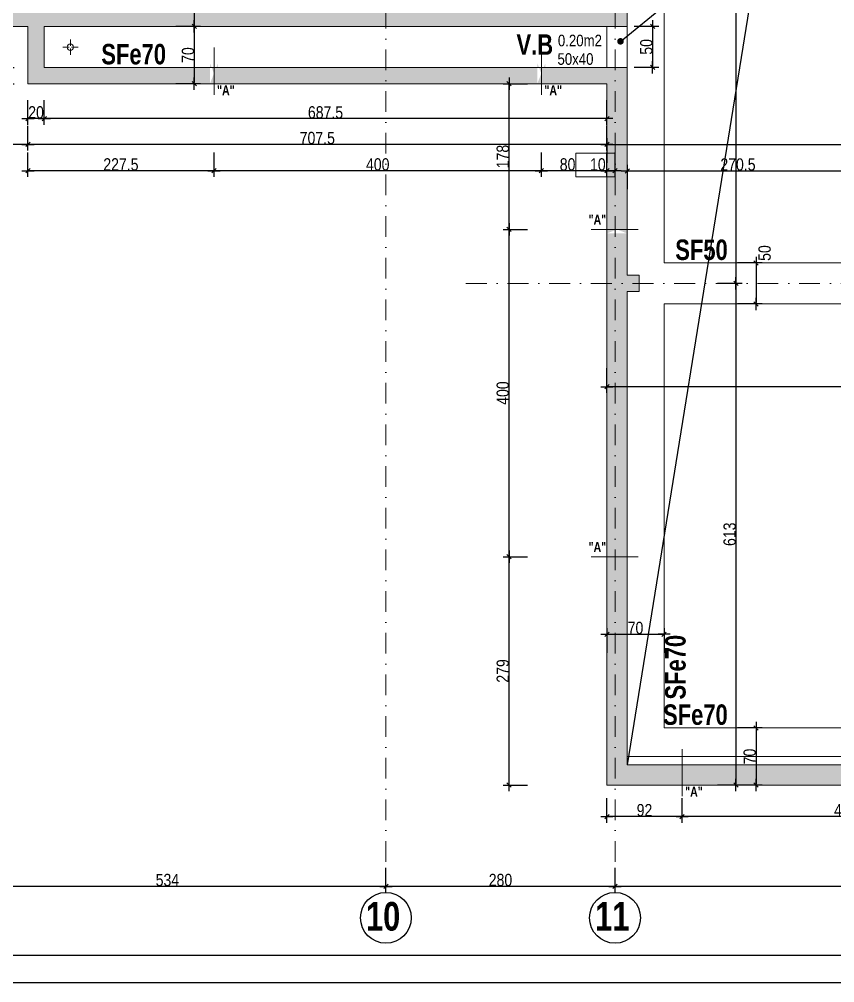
# Model space of a CAD drawing. Header units: centimetres. Extents: x -14085 to 643619, y -47998 to 35592.
# Drawn here: x 53051 to 54047, y 2083 to 3260 of the extents above; entities that cross this region are included whole.
import ezdxf
from ezdxf.enums import TextEntityAlignment as Align

# ---------------------------------------------------------------- set-up
doc = ezdxf.new("R2010")
doc.units = ezdxf.units.CM
doc.header["$PDMODE"] = 1
doc.header["$PDSIZE"] = -2
doc.linetypes.add('TIRETPTX2', pattern=[50.8, 25.4, -12.7, 0, -12.7])
for name, color, linetype in [('01_cote_gen', 4, 'Continuous'), ('01_linteaux', 2, 'Continuous'), ('01_poch_murs', 253, 'Continuous'), ('01_texte', 230, 'Continuous'), ('AA_COTES', 2, 'Continuous')]:
    doc.layers.add(name, color=color, linetype=linetype)
for name, color, linetype, lineweight in [('01_murs_coup', 5, 'Continuous', 60), ('01_sem', 42, 'Continuous', 15), ('01_tram_axes', 2, 'TIRETPTX2', 9)]:
    doc.layers.add(name, color=color, linetype=linetype, lineweight=lineweight)
doc.styles.add('Arial Narrow', font='ARIALN.TTF')
doc.styles.add('impact', font='impact.ttf')
doc.styles.add('STYLE2', font='ARIALN.TTF')
doc.dimstyles.new('JB50', dxfattribs={"dimscale": 0.1, "dimtxt": 150, "dimasz": 15, "dimexe": 0.1, "dimexo": 0.1, "dimgap": 0.09, "dimtad": 1, "dimdec": 1, "dimdsep": 46, "dimtxsty": 'STYLE2', "dimblk1": 'BOND_G', "dimblk2": 'BOND_D', "dimsah": 1, "dimcen": 1.5, "dimdle": 0.01, "dimse1": 1, "dimse2": 1, "dimclrd": 4, "dimclre": 2, "dimclrt": 6, "dimazin": 2, "dimtfac": 2.333333, "dimtdec": 1, "dimtix": 1, "dimtmove": 2, "dimatfit": 3, "dimldrblk": 'BOND_G', "dimfxl": 1, "dimtolj": 1, "dimtzin": 0, "dimarcsym": 0})

# ---------------------------------------------------------------- blocks, each defined once
blk = doc.blocks.new('BOND_G')
at = {"layer": 'AA_COTES', "color": 0}
for p, q in [((0, -5), (0, 15)), ((5, 0), (-5, 0)), ((1.77, 1.77), (-1.77, -1.77))]:
    blk.add_line(p, q, dxfattribs=at)
blk = doc.blocks.new('BOND_D')
at = {"layer": 'AA_COTES', "color": 0}
for p, q in [((5, 0), (-5, 0)), ((-1.77, -1.77), (1.77, 1.77)), ((0, 5), (0, -15))]:
    blk.add_line(p, q, dxfattribs=at)
blk = doc.blocks.new('*D1555')
at = {"layer": '01_cote_gen', "color": 4, "lineweight": -2, "transparency": 16777216}
blk.add_line((53264.7, 3319.9), (53264.7, 3252.9), dxfattribs=at)
at = {"layer": 'Defpoints', "color": 0, "lineweight": 0, "transparency": 16777216}
for p in [(53247.8, 3321.4), (53244.7, 3251.4), (53264.7, 3251.4)]:
    blk.add_point(p, dxfattribs=at)
at = {"layer": '01_cote_gen', "color": 4, "lineweight": -2, "transparency": 16777216, "xscale": 1.5, "yscale": 1.5, "zscale": 1.5}
for name, p, rotation in [('BOND_G', (53264.7, 3321.4), 90), ('BOND_D', (53264.7, 3251.4), 270)]:
    blk.add_blockref(name, p, dxfattribs=dict(at, rotation=rotation))
at = {"layer": '01_cote_gen', "color": 6, "lineweight": 0, "transparency": 16777216, "insert": (53257.1, 3286.4), "char_height": 15, "attachment_point": 5, "rotation": 90, "style": 'STYLE2'}
blk.add_mtext('\\A1;70', dxfattribs=at)
blk = doc.blocks.new('*D1556')
at = {"layer": '01_cote_gen', "color": 4, "lineweight": -2, "transparency": 16777216}
blk.add_line((53770.4, 2508.7), (53837.4, 2508.7), dxfattribs=at)
at = {"layer": 'Defpoints', "color": 0, "lineweight": 0, "transparency": 16777216}
for p in [(53838.9, 2508.7), (53768.9, 2489.4), (53838.9, 2493.5)]:
    blk.add_point(p, dxfattribs=at)
at = {"layer": '01_cote_gen', "color": 4, "lineweight": -2, "transparency": 16777216, "xscale": 1.5, "yscale": 1.5, "zscale": 1.5, "rotation": 180}
blk.add_blockref('BOND_G', (53768.9, 2508.7), dxfattribs=at)
at = {"layer": '01_cote_gen', "color": 4, "lineweight": -2, "transparency": 16777216, "xscale": 1.5, "yscale": 1.5, "zscale": 1.5}
blk.add_blockref('BOND_D', (53838.9, 2508.7), dxfattribs=at)
at = {"layer": '01_cote_gen', "color": 6, "lineweight": 0, "transparency": 16777216, "insert": (53803.9, 2516.4), "char_height": 15, "attachment_point": 5, "style": 'STYLE2'}
blk.add_mtext('\\A1;70', dxfattribs=at)
blk = doc.blocks.new('*D1558')
at = {"layer": '01_cote_gen', "color": 4, "lineweight": -2, "transparency": 16777216}
blk.add_line((53951.2, 2392.9), (53951.2, 2325.9), dxfattribs=at)
at = {"layer": 'Defpoints', "color": 0, "lineweight": 0, "transparency": 16777216}
for p in [(53934.2, 2394.4), (53931.1, 2324.4), (53951.2, 2324.4)]:
    blk.add_point(p, dxfattribs=at)
at = {"layer": '01_cote_gen', "color": 4, "lineweight": -2, "transparency": 16777216, "xscale": 1.5, "yscale": 1.5, "zscale": 1.5}
for name, p, rotation in [('BOND_G', (53951.2, 2394.4), 90), ('BOND_D', (53951.2, 2324.4), 270)]:
    blk.add_blockref(name, p, dxfattribs=dict(at, rotation=rotation))
at = {"layer": '01_cote_gen', "color": 6, "lineweight": 0, "transparency": 16777216, "insert": (53943.5, 2359.4), "char_height": 15, "attachment_point": 5, "rotation": 90, "style": 'STYLE2'}
blk.add_mtext('\\A1;70', dxfattribs=at)
blk = doc.blocks.new('*D1559')
at = {"layer": '01_cote_gen', "color": 4, "lineweight": -2, "transparency": 16777216}
blk.add_line((53951.2, 2960.9), (53951.2, 2913.9), dxfattribs=at)
at = {"layer": 'Defpoints', "color": 0, "lineweight": 0, "transparency": 16777216}
for p in [(53934.2, 2962.4), (53931.1, 2912.4), (53951.2, 2912.4)]:
    blk.add_point(p, dxfattribs=at)
at = {"layer": '01_cote_gen', "color": 4, "lineweight": -2, "transparency": 16777216, "xscale": 1.5, "yscale": 1.5, "zscale": 1.5}
for name, p, rotation in [('BOND_G', (53951.2, 2962.4), 90), ('BOND_D', (53951.2, 2912.4), 270)]:
    blk.add_blockref(name, p, dxfattribs=dict(at, rotation=rotation))
at = {"layer": '01_cote_gen', "color": 6, "lineweight": 0, "transparency": 16777216, "insert": (53961.7, 2974.5), "char_height": 15, "attachment_point": 5, "rotation": 90, "style": 'STYLE2'}
blk.add_mtext('\\A1;50', dxfattribs=at)
blk = doc.blocks.new('*D1571')
at = {"layer": '01_cote_gen', "color": 4, "lineweight": -2, "transparency": 16777216}
blk.add_line((53824.8, 3249.9), (53824.8, 3202.9), dxfattribs=at)
at = {"layer": 'Defpoints', "color": 0, "lineweight": 0, "transparency": 16777216}
for p in [(53793.9, 3251.4), (53793.9, 3201.4), (53824.8, 3201.4)]:
    blk.add_point(p, dxfattribs=at)
at = {"layer": '01_cote_gen', "color": 4, "lineweight": -2, "transparency": 16777216, "xscale": 1.5, "yscale": 1.5, "zscale": 1.5}
for name, p, rotation in [('BOND_G', (53824.8, 3251.4), 90), ('BOND_D', (53824.8, 3201.4), 270)]:
    blk.add_blockref(name, p, dxfattribs=dict(at, rotation=rotation))
at = {"layer": '01_cote_gen', "color": 6, "lineweight": 0, "transparency": 16777216, "insert": (53817.2, 3226.4), "char_height": 15, "attachment_point": 5, "rotation": 90, "style": 'STYLE2'}
blk.add_mtext('\\A1;50', dxfattribs=at)
blk = doc.blocks.new('*D1637')
at = {"layer": '01_cote_gen', "color": 4, "lineweight": -2, "transparency": 16777216}
blk.add_line((53770.4, 3107.3), (54421.9, 3107.3), dxfattribs=at)
at = {"layer": 'Defpoints', "color": 0, "lineweight": 0, "transparency": 16777216}
for p in [(54423.4, 3107.3), (53768.9, 3015.6), (54423.4, 3015.6)]:
    blk.add_point(p, dxfattribs=at)
at = {"layer": '01_cote_gen', "color": 4, "lineweight": -2, "transparency": 16777216, "xscale": 1.5, "yscale": 1.5, "zscale": 1.5, "rotation": 180}
blk.add_blockref('BOND_G', (53768.9, 3107.3), dxfattribs=at)
at = {"layer": '01_cote_gen', "color": 4, "lineweight": -2, "transparency": 16777216, "xscale": 1.5, "yscale": 1.5, "zscale": 1.5}
blk.add_blockref('BOND_D', (54423.4, 3107.3), dxfattribs=at)
at = {"layer": '01_cote_gen', "color": 6, "lineweight": 0, "transparency": 16777216, "insert": (54096.1, 3115), "char_height": 15, "attachment_point": 5, "style": 'STYLE2'}
blk.add_mtext('\\A1;654.5', dxfattribs=at)
blk = doc.blocks.new('*D1641')
at = {"layer": '01_cote_gen', "color": 4, "lineweight": -2, "transparency": 16777216}
blk.add_line((53777.4, 3075), (53770.4, 3075), dxfattribs=at)
at = {"layer": 'Defpoints', "color": 0, "lineweight": 0, "transparency": 16777216}
for p in [(53768.9, 3077.4), (53768.9, 3075), (53778.9, 3077.4)]:
    blk.add_point(p, dxfattribs=at)
at = {"layer": '01_cote_gen', "color": 4, "lineweight": -2, "transparency": 16777216, "xscale": 1.5, "yscale": 1.5, "zscale": 1.5, "rotation": 180}
blk.add_blockref('BOND_D', (53768.9, 3075), dxfattribs=at)
at = {"layer": '01_cote_gen', "color": 4, "lineweight": -2, "transparency": 16777216, "xscale": 1.5, "yscale": 1.5, "zscale": 1.5}
blk.add_blockref('BOND_G', (53778.9, 3075), dxfattribs=at)
at = {"layer": '01_cote_gen', "color": 6, "lineweight": 0, "transparency": 16777216, "insert": (53757.9, 3082.7), "char_height": 15, "attachment_point": 5, "style": 'STYLE2'}
blk.add_mtext('\\A1;10', dxfattribs=at)
blk = doc.blocks.new('*D1649')
at = {"layer": '01_cote_gen', "color": 4, "lineweight": -2, "transparency": 16777216}
blk.add_line((54392.4, 2200.7), (53780.4, 2200.7), dxfattribs=at)
at = {"layer": 'Defpoints', "color": 0, "lineweight": 0, "transparency": 16777216}
for p in [(53778.9, 2211.2), (54393.9, 2203), (53778.9, 2200.7)]:
    blk.add_point(p, dxfattribs=at)
at = {"layer": '01_cote_gen', "color": 4, "lineweight": -2, "transparency": 16777216, "xscale": 1.5, "yscale": 1.5, "zscale": 1.5, "rotation": 180}
blk.add_blockref('BOND_D', (53778.9, 2200.7), dxfattribs=at)
at = {"layer": '01_cote_gen', "color": 4, "lineweight": -2, "transparency": 16777216, "xscale": 1.5, "yscale": 1.5, "zscale": 1.5}
blk.add_blockref('BOND_G', (54393.9, 2200.7), dxfattribs=at)
at = {"layer": '01_cote_gen', "color": 6, "lineweight": 0, "transparency": 16777216, "insert": (54086.4, 2208.4), "char_height": 15, "attachment_point": 5, "style": 'STYLE2'}
blk.add_mtext('\\A1;615', dxfattribs=at)
blk = doc.blocks.new('*D1650')
at = {"layer": '01_cote_gen', "color": 4, "lineweight": -2, "transparency": 16777216}
blk.add_line((53777.4, 2200.7), (53500.4, 2200.7), dxfattribs=at)
at = {"layer": 'Defpoints', "color": 0, "lineweight": 0, "transparency": 16777216}
for p in [(53498.9, 2209.2), (53778.9, 2211.2), (53498.9, 2200.7)]:
    blk.add_point(p, dxfattribs=at)
at = {"layer": '01_cote_gen', "color": 4, "lineweight": -2, "transparency": 16777216, "xscale": 1.5, "yscale": 1.5, "zscale": 1.5, "rotation": 180}
blk.add_blockref('BOND_D', (53498.9, 2200.7), dxfattribs=at)
at = {"layer": '01_cote_gen', "color": 4, "lineweight": -2, "transparency": 16777216, "xscale": 1.5, "yscale": 1.5, "zscale": 1.5}
blk.add_blockref('BOND_G', (53778.9, 2200.7), dxfattribs=at)
at = {"layer": '01_cote_gen', "color": 6, "lineweight": 0, "transparency": 16777216, "insert": (53638.9, 2208.4), "char_height": 15, "attachment_point": 5, "style": 'STYLE2'}
blk.add_mtext('\\A1;280', dxfattribs=at)
blk = doc.blocks.new('*D1651')
at = {"layer": '01_cote_gen', "color": 4, "lineweight": -2, "transparency": 16777216}
blk.add_line((53497.4, 2200.7), (52966.4, 2200.7), dxfattribs=at)
at = {"layer": 'Defpoints', "color": 0, "lineweight": 0, "transparency": 16777216}
for p in [(52964.9, 2374.3), (53498.9, 2209.2), (52964.9, 2200.7)]:
    blk.add_point(p, dxfattribs=at)
at = {"layer": '01_cote_gen', "color": 4, "lineweight": -2, "transparency": 16777216, "xscale": 1.5, "yscale": 1.5, "zscale": 1.5, "rotation": 180}
blk.add_blockref('BOND_D', (52964.9, 2200.7), dxfattribs=at)
at = {"layer": '01_cote_gen', "color": 4, "lineweight": -2, "transparency": 16777216, "xscale": 1.5, "yscale": 1.5, "zscale": 1.5}
blk.add_blockref('BOND_G', (53498.9, 2200.7), dxfattribs=at)
at = {"layer": '01_cote_gen', "color": 6, "lineweight": 0, "transparency": 16777216, "insert": (53231.9, 2208.4), "char_height": 15, "attachment_point": 5, "style": 'STYLE2'}
blk.add_mtext('\\A1;534', dxfattribs=at)
blk = doc.blocks.new('*D1688')
at = {"layer": '01_cote_gen', "color": 4, "lineweight": -2, "transparency": 16777216}
blk.add_line((54421.9, 2811.2), (53770.4, 2811.2), dxfattribs=at)
at = {"layer": 'Defpoints', "color": 0, "lineweight": 0, "transparency": 16777216}
for p in [(53768.9, 2818.7), (54423.4, 2818.7), (53768.9, 2811.2)]:
    blk.add_point(p, dxfattribs=at)
at = {"layer": '01_cote_gen', "color": 4, "lineweight": -2, "transparency": 16777216, "xscale": 1.5, "yscale": 1.5, "zscale": 1.5, "rotation": 180}
blk.add_blockref('BOND_D', (53768.9, 2811.2), dxfattribs=at)
at = {"layer": '01_cote_gen', "color": 4, "lineweight": -2, "transparency": 16777216, "xscale": 1.5, "yscale": 1.5, "zscale": 1.5}
blk.add_blockref('BOND_G', (54423.4, 2811.2), dxfattribs=at)
at = {"layer": '01_cote_gen', "color": 6, "lineweight": 0, "transparency": 16777216, "insert": (54096.1, 2818.9), "char_height": 15, "attachment_point": 5, "style": 'STYLE2'}
blk.add_mtext('\\A1;654.5', dxfattribs=at)
blk = doc.blocks.new('*D1690')
at = {"layer": '01_cote_gen', "color": 4, "lineweight": -2, "transparency": 16777216}
blk.add_line((53022, 3182.9), (53022, 3199.9), dxfattribs=at)
at = {"layer": 'Defpoints', "color": 0, "lineweight": 0, "transparency": 16777216}
for p in [(53022, 3201.4), (53082.7, 3201.4), (53103.4, 3181.4)]:
    blk.add_point(p, dxfattribs=at)
at = {"layer": '01_cote_gen', "color": 4, "lineweight": -2, "transparency": 16777216, "xscale": 1.5, "yscale": 1.5, "zscale": 1.5}
for name, p, rotation in [('BOND_D', (53022, 3201.4), 90), ('BOND_G', (53022, 3181.4), 270)]:
    blk.add_blockref(name, p, dxfattribs=dict(at, rotation=rotation))
at = {"layer": '01_cote_gen', "color": 6, "lineweight": 0, "transparency": 16777216, "insert": (53014.3, 3191.4), "char_height": 15, "attachment_point": 5, "rotation": 90, "style": 'STYLE2'}
blk.add_mtext('\\A1;20', dxfattribs=at)
blk = doc.blocks.new('*D1692')
at = {"layer": '01_cote_gen', "color": 4, "lineweight": -2, "transparency": 16777216}
blk.add_line((53767.4, 3107.3), (53062.9, 3107.3), dxfattribs=at)
at = {"layer": 'Defpoints', "color": 0, "lineweight": 0, "transparency": 16777216}
for p in [(53061.4, 3161.2), (53768.9, 3127.1), (53061.4, 3107.3)]:
    blk.add_point(p, dxfattribs=at)
at = {"layer": '01_cote_gen', "color": 4, "lineweight": -2, "transparency": 16777216, "xscale": 1.5, "yscale": 1.5, "zscale": 1.5, "rotation": 180}
blk.add_blockref('BOND_D', (53061.4, 3107.3), dxfattribs=at)
at = {"layer": '01_cote_gen', "color": 4, "lineweight": -2, "transparency": 16777216, "xscale": 1.5, "yscale": 1.5, "zscale": 1.5}
blk.add_blockref('BOND_G', (53768.9, 3107.3), dxfattribs=at)
at = {"layer": '01_cote_gen', "color": 6, "lineweight": 0, "transparency": 16777216, "insert": (53415.1, 3115), "char_height": 15, "attachment_point": 5, "style": 'STYLE2'}
blk.add_mtext('\\A1;707.5', dxfattribs=at)
blk = doc.blocks.new('*D1693')
at = {"layer": '01_cote_gen', "color": 4, "lineweight": -2, "transparency": 16777216}
blk.add_line((53767.4, 3138.7), (53082.9, 3138.7), dxfattribs=at)
at = {"layer": 'Defpoints', "color": 0, "lineweight": 0, "transparency": 16777216}
for p in [(53081.4, 3182.1), (53081.4, 3138.7), (53768.9, 3141.9)]:
    blk.add_point(p, dxfattribs=at)
at = {"layer": '01_cote_gen', "color": 4, "lineweight": -2, "transparency": 16777216, "xscale": 1.5, "yscale": 1.5, "zscale": 1.5, "rotation": 180}
blk.add_blockref('BOND_D', (53081.4, 3138.7), dxfattribs=at)
at = {"layer": '01_cote_gen', "color": 4, "lineweight": -2, "transparency": 16777216, "xscale": 1.5, "yscale": 1.5, "zscale": 1.5}
blk.add_blockref('BOND_G', (53768.9, 3138.7), dxfattribs=at)
at = {"layer": '01_cote_gen', "color": 6, "lineweight": 0, "transparency": 16777216, "insert": (53425.1, 3146.3), "char_height": 15, "attachment_point": 5, "style": 'STYLE2'}
blk.add_mtext('\\A1;687.5', dxfattribs=at)
blk = doc.blocks.new('*D1694')
at = {"layer": '01_cote_gen', "color": 4, "lineweight": -2, "transparency": 16777216}
blk.add_line((53079.9, 3138.7), (53062.9, 3138.7), dxfattribs=at)
at = {"layer": 'Defpoints', "color": 0, "lineweight": 0, "transparency": 16777216}
for p in [(53061.4, 3216.4), (53081.4, 3201.4), (53061.4, 3138.7)]:
    blk.add_point(p, dxfattribs=at)
at = {"layer": '01_cote_gen', "color": 4, "lineweight": -2, "transparency": 16777216, "xscale": 1.5, "yscale": 1.5, "zscale": 1.5, "rotation": 180}
blk.add_blockref('BOND_D', (53061.4, 3138.7), dxfattribs=at)
at = {"layer": '01_cote_gen', "color": 4, "lineweight": -2, "transparency": 16777216, "xscale": 1.5, "yscale": 1.5, "zscale": 1.5}
blk.add_blockref('BOND_G', (53081.4, 3138.7), dxfattribs=at)
at = {"layer": '01_cote_gen', "color": 6, "lineweight": 0, "transparency": 16777216, "insert": (53071.4, 3146.3), "char_height": 15, "attachment_point": 5, "style": 'STYLE2'}
blk.add_mtext('\\A1;20', dxfattribs=at)
blk = doc.blocks.new('*D1695')
at = {"layer": '01_cote_gen', "color": 4, "lineweight": -2, "transparency": 16777216}
blk.add_line((53264.7, 3249.9), (53264.7, 3182.9), dxfattribs=at)
at = {"layer": 'Defpoints', "color": 0, "lineweight": 0, "transparency": 16777216}
for p in [(53288, 3251.4), (53264.7, 3181.4), (53288, 3181.4)]:
    blk.add_point(p, dxfattribs=at)
at = {"layer": '01_cote_gen', "color": 4, "lineweight": -2, "transparency": 16777216, "xscale": 1.5, "yscale": 1.5, "zscale": 1.5}
for name, p, rotation in [('BOND_G', (53264.7, 3251.4), 90), ('BOND_D', (53264.7, 3181.4), 270)]:
    blk.add_blockref(name, p, dxfattribs=dict(at, rotation=rotation))
at = {"layer": '01_cote_gen', "color": 6, "lineweight": 0, "transparency": 16777216, "insert": (53257.1, 3216.4), "char_height": 15, "attachment_point": 5, "rotation": 90, "style": 'STYLE2'}
blk.add_mtext('\\A1;70', dxfattribs=at)
blk = doc.blocks.new('*D1697')
at = {"layer": '01_cote_gen', "color": 4, "lineweight": -2, "transparency": 16777216}
blk.add_line((53926.6, 3717.9), (53926.6, 2938.9), dxfattribs=at)
at = {"layer": 'Defpoints', "color": 0, "lineweight": 0, "transparency": 16777216}
for p in [(53897.9, 3719.4), (53910.4, 2937.4), (53926.6, 2937.4)]:
    blk.add_point(p, dxfattribs=at)
at = {"layer": '01_cote_gen', "color": 4, "lineweight": -2, "transparency": 16777216, "xscale": 1.5, "yscale": 1.5, "zscale": 1.5}
for name, p, rotation in [('BOND_G', (53926.6, 3719.4), 90), ('BOND_D', (53926.6, 2937.4), 270)]:
    blk.add_blockref(name, p, dxfattribs=dict(at, rotation=rotation))
at = {"layer": '01_cote_gen', "color": 6, "lineweight": 0, "transparency": 16777216, "insert": (53919, 3328.4), "char_height": 15, "attachment_point": 5, "rotation": 90, "style": 'STYLE2'}
blk.add_mtext('\\A1;782', dxfattribs=at)
blk = doc.blocks.new('*D1698')
at = {"layer": '01_cote_gen', "color": 4, "lineweight": -2, "transparency": 16777216}
blk.add_line((53926.6, 2935.9), (53926.6, 2325.9), dxfattribs=at)
at = {"layer": 'Defpoints', "color": 0, "lineweight": 0, "transparency": 16777216}
for p in [(53987.6, 2937.4), (53913.3, 2324.4), (53926.6, 2324.4)]:
    blk.add_point(p, dxfattribs=at)
at = {"layer": '01_cote_gen', "color": 4, "lineweight": -2, "transparency": 16777216, "xscale": 1.5, "yscale": 1.5, "zscale": 1.5}
for name, p, rotation in [('BOND_G', (53926.6, 2937.4), 90), ('BOND_D', (53926.6, 2324.4), 270)]:
    blk.add_blockref(name, p, dxfattribs=dict(at, rotation=rotation))
at = {"layer": '01_cote_gen', "color": 6, "lineweight": 0, "transparency": 16777216, "insert": (53919, 2630.9), "char_height": 15, "attachment_point": 5, "rotation": 90, "style": 'STYLE2'}
blk.add_mtext('\\A1;613', dxfattribs=at)
blk = doc.blocks.new('*D1770')
at = {"layer": '01_cote_gen', "color": 4, "lineweight": -2, "transparency": 16777216}
blk.add_line((53795.4, 3074.9), (54062.9, 3074.9), dxfattribs=at)
at = {"layer": 'Defpoints', "color": 0, "lineweight": 0, "transparency": 16777216}
for p in [(54064.4, 3074.9), (53793.9, 3048.3), (54064.4, 3006.5)]:
    blk.add_point(p, dxfattribs=at)
at = {"layer": '01_cote_gen', "color": 4, "lineweight": -2, "transparency": 16777216, "xscale": 1.5, "yscale": 1.5, "zscale": 1.5, "rotation": 180}
blk.add_blockref('BOND_G', (53793.9, 3074.9), dxfattribs=at)
at = {"layer": '01_cote_gen', "color": 4, "lineweight": -2, "transparency": 16777216, "xscale": 1.5, "yscale": 1.5, "zscale": 1.5}
blk.add_blockref('BOND_D', (54064.4, 3074.9), dxfattribs=at)
at = {"layer": '01_cote_gen', "color": 6, "lineweight": 0, "transparency": 16777216, "insert": (53929.1, 3082.6), "char_height": 15, "attachment_point": 5, "style": 'STYLE2'}
blk.add_mtext('\\A1;270.5', dxfattribs=at)
blk = doc.blocks.new('*D2071')
at = {"layer": '01_cote_gen', "color": 4, "lineweight": -2, "ltscale": 0.2, "transparency": 16777216}
blk.add_line((54259.4, 2286), (53862.4, 2286), dxfattribs=at)
at = {"layer": 'Defpoints', "color": 0, "lineweight": 0, "ltscale": 0.2, "transparency": 16777216}
for p in [(53860.9, 2311), (54260.9, 2311), (53860.9, 2286)]:
    blk.add_point(p, dxfattribs=at)
at = {"layer": '01_cote_gen', "color": 4, "lineweight": -2, "ltscale": 0.2, "transparency": 16777216, "xscale": 1.5, "yscale": 1.5, "zscale": 1.5, "rotation": 180}
blk.add_blockref('BOND_D', (53860.9, 2286), dxfattribs=at)
at = {"layer": '01_cote_gen', "color": 4, "lineweight": -2, "ltscale": 0.2, "transparency": 16777216, "xscale": 1.5, "yscale": 1.5, "zscale": 1.5}
blk.add_blockref('BOND_G', (54260.9, 2286), dxfattribs=at)
at = {"layer": '01_cote_gen', "color": 6, "lineweight": 0, "ltscale": 0.2, "transparency": 16777216, "insert": (54060.9, 2293.7), "char_height": 15, "attachment_point": 5, "style": 'STYLE2'}
blk.add_mtext('\\A1;400', dxfattribs=at)
blk = doc.blocks.new('*D2072')
at = {"layer": '01_cote_gen', "color": 4, "lineweight": -2, "ltscale": 0.2, "transparency": 16777216}
blk.add_line((53859.4, 2286), (53770.4, 2286), dxfattribs=at)
at = {"layer": 'Defpoints', "color": 0, "lineweight": 0, "ltscale": 0.2, "transparency": 16777216}
for p in [(53768.9, 2324.4), (53860.9, 2311), (53768.9, 2286)]:
    blk.add_point(p, dxfattribs=at)
at = {"layer": '01_cote_gen', "color": 4, "lineweight": -2, "ltscale": 0.2, "transparency": 16777216, "xscale": 1.5, "yscale": 1.5, "zscale": 1.5, "rotation": 180}
blk.add_blockref('BOND_D', (53768.9, 2286), dxfattribs=at)
at = {"layer": '01_cote_gen', "color": 4, "lineweight": -2, "ltscale": 0.2, "transparency": 16777216, "xscale": 1.5, "yscale": 1.5, "zscale": 1.5}
blk.add_blockref('BOND_G', (53860.9, 2286), dxfattribs=at)
at = {"layer": '01_cote_gen', "color": 6, "lineweight": 0, "ltscale": 0.2, "transparency": 16777216, "insert": (53814.9, 2293.7), "char_height": 15, "attachment_point": 5, "style": 'STYLE2'}
blk.add_mtext('\\A1;92', dxfattribs=at)
blk = doc.blocks.new('*D2083')
at = {"layer": '01_cote_gen', "color": 4, "lineweight": -2, "ltscale": 0.2, "transparency": 16777216}
blk.add_line((53767.4, 3075), (53690.4, 3075), dxfattribs=at)
at = {"layer": 'Defpoints', "color": 0, "lineweight": 0, "ltscale": 0.2, "transparency": 16777216}
for p in [(53768.9, 3181.4), (53688.9, 3168), (53688.9, 3075)]:
    blk.add_point(p, dxfattribs=at)
at = {"layer": '01_cote_gen', "color": 4, "lineweight": -2, "ltscale": 0.2, "transparency": 16777216, "xscale": 1.5, "yscale": 1.5, "zscale": 1.5, "rotation": 180}
blk.add_blockref('BOND_D', (53688.9, 3075), dxfattribs=at)
at = {"layer": '01_cote_gen', "color": 4, "lineweight": -2, "ltscale": 0.2, "transparency": 16777216, "xscale": 1.5, "yscale": 1.5, "zscale": 1.5}
blk.add_blockref('BOND_G', (53768.9, 3075), dxfattribs=at)
at = {"layer": '01_cote_gen', "color": 6, "lineweight": 0, "ltscale": 0.2, "transparency": 16777216, "insert": (53720.9, 3082.7), "char_height": 15, "attachment_point": 5, "style": 'STYLE2'}
blk.add_mtext('\\A1;80', dxfattribs=at)
blk = doc.blocks.new('*D2084')
at = {"layer": '01_cote_gen', "color": 4, "lineweight": -2, "ltscale": 0.2, "transparency": 16777216}
blk.add_line((53687.4, 3075), (53290.4, 3075), dxfattribs=at)
at = {"layer": 'Defpoints', "color": 0, "lineweight": 0, "ltscale": 0.2, "transparency": 16777216}
for p in [(53288.9, 3168), (53688.9, 3168), (53288.9, 3075)]:
    blk.add_point(p, dxfattribs=at)
at = {"layer": '01_cote_gen', "color": 4, "lineweight": -2, "ltscale": 0.2, "transparency": 16777216, "xscale": 1.5, "yscale": 1.5, "zscale": 1.5, "rotation": 180}
blk.add_blockref('BOND_D', (53288.9, 3075), dxfattribs=at)
at = {"layer": '01_cote_gen', "color": 4, "lineweight": -2, "ltscale": 0.2, "transparency": 16777216, "xscale": 1.5, "yscale": 1.5, "zscale": 1.5}
blk.add_blockref('BOND_G', (53688.9, 3075), dxfattribs=at)
at = {"layer": '01_cote_gen', "color": 6, "lineweight": 0, "ltscale": 0.2, "transparency": 16777216, "insert": (53488.9, 3082.7), "char_height": 15, "attachment_point": 5, "style": 'STYLE2'}
blk.add_mtext('\\A1;400', dxfattribs=at)
blk = doc.blocks.new('*D2085')
at = {"layer": '01_cote_gen', "color": 4, "lineweight": -2, "ltscale": 0.2, "transparency": 16777216}
blk.add_line((53287.4, 3075), (53062.9, 3075), dxfattribs=at)
at = {"layer": 'Defpoints', "color": 0, "lineweight": 0, "ltscale": 0.2, "transparency": 16777216}
for p in [(53061.4, 3181.4), (53288.9, 3168), (53061.4, 3075)]:
    blk.add_point(p, dxfattribs=at)
at = {"layer": '01_cote_gen', "color": 4, "lineweight": -2, "ltscale": 0.2, "transparency": 16777216, "xscale": 1.5, "yscale": 1.5, "zscale": 1.5, "rotation": 180}
blk.add_blockref('BOND_D', (53061.4, 3075), dxfattribs=at)
at = {"layer": '01_cote_gen', "color": 4, "lineweight": -2, "ltscale": 0.2, "transparency": 16777216, "xscale": 1.5, "yscale": 1.5, "zscale": 1.5}
blk.add_blockref('BOND_G', (53288.9, 3075), dxfattribs=at)
at = {"layer": '01_cote_gen', "color": 6, "lineweight": 0, "ltscale": 0.2, "transparency": 16777216, "insert": (53175.1, 3082.7), "char_height": 15, "attachment_point": 5, "style": 'STYLE2'}
blk.add_mtext('\\A1;227.5', dxfattribs=at)
blk = doc.blocks.new('*D2086')
at = {"layer": '01_cote_gen', "color": 4, "lineweight": -2, "ltscale": 0.2, "transparency": 16777216}
blk.add_line((53059.9, 3107.3), (52890.4, 3107.3), dxfattribs=at)
at = {"layer": 'Defpoints', "color": 0, "lineweight": 0, "ltscale": 0.2, "transparency": 16777216}
for p in [(52888.9, 3238), (53061.4, 3181.4), (52888.9, 3107.3)]:
    blk.add_point(p, dxfattribs=at)
at = {"layer": '01_cote_gen', "color": 4, "lineweight": -2, "ltscale": 0.2, "transparency": 16777216, "xscale": 1.5, "yscale": 1.5, "zscale": 1.5, "rotation": 180}
blk.add_blockref('BOND_D', (52888.9, 3107.3), dxfattribs=at)
at = {"layer": '01_cote_gen', "color": 4, "lineweight": -2, "ltscale": 0.2, "transparency": 16777216, "xscale": 1.5, "yscale": 1.5, "zscale": 1.5}
blk.add_blockref('BOND_G', (53061.4, 3107.3), dxfattribs=at)
at = {"layer": '01_cote_gen', "color": 6, "lineweight": 0, "ltscale": 0.2, "transparency": 16777216, "insert": (52975.1, 3115), "char_height": 15, "attachment_point": 5, "style": 'STYLE2'}
blk.add_mtext('\\A1;172.5', dxfattribs=at)
blk = doc.blocks.new('*D2089')
at = {"layer": '01_cote_gen', "color": 4, "lineweight": -2, "ltscale": 0.2, "transparency": 16777216}
blk.add_line((53649.5, 2325.9), (53649.5, 2601.9), dxfattribs=at)
at = {"layer": 'Defpoints', "color": 0, "lineweight": 0, "ltscale": 0.2, "transparency": 16777216}
for p in [(53649.5, 2603.4), (53729.8, 2603.4), (53748.9, 2324.4)]:
    blk.add_point(p, dxfattribs=at)
at = {"layer": '01_cote_gen', "color": 4, "lineweight": -2, "ltscale": 0.2, "transparency": 16777216, "xscale": 1.5, "yscale": 1.5, "zscale": 1.5}
for name, p, rotation in [('BOND_D', (53649.5, 2603.4), 90), ('BOND_G', (53649.5, 2324.4), 270)]:
    blk.add_blockref(name, p, dxfattribs=dict(at, rotation=rotation))
at = {"layer": '01_cote_gen', "color": 6, "lineweight": 0, "ltscale": 0.2, "transparency": 16777216, "insert": (53641.8, 2463.9), "char_height": 15, "attachment_point": 5, "rotation": 90, "style": 'STYLE2'}
blk.add_mtext('\\A1;279', dxfattribs=at)
blk = doc.blocks.new('*D2090')
at = {"layer": '01_cote_gen', "color": 4, "lineweight": -2, "ltscale": 0.2, "transparency": 16777216}
blk.add_line((53649.5, 2604.9), (53649.5, 3001.9), dxfattribs=at)
at = {"layer": 'Defpoints', "color": 0, "lineweight": 0, "ltscale": 0.2, "transparency": 16777216}
for p in [(53649.5, 3003.4), (53729.8, 3003.4), (53729.8, 2603.4)]:
    blk.add_point(p, dxfattribs=at)
at = {"layer": '01_cote_gen', "color": 4, "lineweight": -2, "ltscale": 0.2, "transparency": 16777216, "xscale": 1.5, "yscale": 1.5, "zscale": 1.5}
for name, p, rotation in [('BOND_D', (53649.5, 3003.4), 90), ('BOND_G', (53649.5, 2603.4), 270)]:
    blk.add_blockref(name, p, dxfattribs=dict(at, rotation=rotation))
at = {"layer": '01_cote_gen', "color": 6, "lineweight": 0, "ltscale": 0.2, "transparency": 16777216, "insert": (53641.8, 2803.4), "char_height": 15, "attachment_point": 5, "rotation": 90, "style": 'STYLE2'}
blk.add_mtext('\\A1;400', dxfattribs=at)
blk = doc.blocks.new('*D2091')
at = {"layer": '01_cote_gen', "color": 4, "lineweight": -2, "ltscale": 0.2, "transparency": 16777216}
blk.add_line((53649.5, 3004.9), (53649.5, 3179.9), dxfattribs=at)
at = {"layer": 'Defpoints', "color": 0, "lineweight": 0, "ltscale": 0.2, "transparency": 16777216}
for p in [(53649.5, 3181.4), (53718, 3181.4), (53672, 3003.4)]:
    blk.add_point(p, dxfattribs=at)
at = {"layer": '01_cote_gen', "color": 4, "lineweight": -2, "ltscale": 0.2, "transparency": 16777216, "xscale": 1.5, "yscale": 1.5, "zscale": 1.5}
for name, p, rotation in [('BOND_D', (53649.5, 3181.4), 90), ('BOND_G', (53649.5, 3003.4), 270)]:
    blk.add_blockref(name, p, dxfattribs=dict(at, rotation=rotation))
at = {"layer": '01_cote_gen', "color": 6, "lineweight": 0, "ltscale": 0.2, "transparency": 16777216, "insert": (53641.8, 3092.4), "char_height": 15, "attachment_point": 5, "rotation": 90, "style": 'STYLE2'}
blk.add_mtext('\\A1;178', dxfattribs=at)

msp = doc.modelspace()

# ---------------------------------------------------------------- hatches: boundary and pattern name
at = {"layer": '01_poch_murs', "lineweight": 0}
h = msp.add_hatch(color=256, dxfattribs=at)
h.dxf.hatch_style = 1
h.paths.add_polyline_path([(53793.87, 3699.33), (53768.87, 3699.33), (53768.87, 3276.39), (53508.87, 3276.39), (53508.87, 3699.33), (53488.87, 3699.33), (53488.87, 3276.39), (52974.87, 3276.39), (52974.87, 3699.36), (52954.87, 3699.36), (52954.87, 3276.39), (52694.87, 3276.39), (52694.87, 3829.39), (52662.87, 3829.39), (52662.87, 3809.39), (52674.87, 3809.39), (52674.87, 3276.39), (52416.87, 3276.39), (52416.87, 3809.39), (52560.87, 3809.39), (52560.87, 3829.39), (52396.87, 3829.39), (52396.87, 3137.35), (52331.87, 3137.35), (52331.87, 3939.39), (52428.87, 3939.39), (52428.87, 4043.25), (52408.87, 4043.25), (52408.87, 3959.39), (52311.87, 3959.39), (52311.87, 3117.35), (52416.87, 3117.35), (52416.87, 3251.39), (53061.38, 3251.39), (53061.38, 3181.39), (53768.87, 3181.39), (53768.87, 2800.26), (53793.87, 2800.26), (53793.87, 2927.39), (53808.42, 2927.39), (53808.42, 2947.39), (53793.87, 2947.39), (53793.87, 3201.39), (53081.38, 3201.39), (53081.38, 3251.39), (53793.87, 3251.39)])
h = msp.add_hatch(color=256, dxfattribs=at)
h.dxf.hatch_style = 1
h.paths.add_polyline_path([(55102.87, 2349.39), (54404.88, 2349.39), (54404.88, 2927.39), (54384.88, 2927.39), (54384.88, 2349.39), (53793.87, 2349.39), (53793.87, 2800.26), (53768.87, 2800.26), (53768.87, 2324.39), (55102.87, 2324.39)])
h.paths.add_polyline_path([(55152.87, 2927.39), (55127.87, 2927.39), (55127.87, 2349.39), (55152.87, 2349.39)])
h.paths.add_polyline_path([(55102.87, 2947.39), (54443.38, 2947.39), (54443.38, 2927.39), (55102.87, 2927.39)])

# ---------------------------------------------------------------- linework, layer by layer
at = {"layer": '01_cote_gen'}
msp.add_line((57985.44, 2082.97), (51358.18, 2082.97), dxfattribs=at)
at = {"layer": '01_cote_gen', "lineweight": 0, "ltscale": 0.2}
msp.add_lwpolyline([(53731.08, 3096.55), (53778.87, 3096.55), (53778.87, 3067.52), (53731.08, 3067.52)], close=True, dxfattribs=at)
at = {"layer": '01_linteaux', "lineweight": 0}
for p, q in [((53768.87, 3251.39), (53768.87, 3201.39)), ((53793.87, 3251.39), (53793.87, 3201.39))]:
    msp.add_line(p, q, dxfattribs=at)
at = {"layer": '01_murs_coup', "lineweight": 18}
for p, q in [((53793.87, 3251.39), (53793.87, 3779.33)), ((52416.87, 3251.39), (53061.38, 3251.39)), ((53061.38, 3181.39), (53061.38, 3251.39)), ((53081.38, 3251.39), (53768.87, 3251.39)), ((53081.38, 3201.39), (53081.38, 3251.39)), ((53111.73, 3226), (53103.92, 3226)), ((53113.29, 3227.56), (53113.29, 3235.38)), ((53114.85, 3226), (53122.67, 3226)), ((53113.29, 3224.44), (53113.29, 3216.62)), ((53768.87, 3201.39), (53081.38, 3201.39)), ((53793.87, 2947.39), (53793.87, 3201.39)), ((53768.87, 3181.39), (53061.38, 3181.39)), ((53793.86, 2947.39), (53808.42, 2947.39)), ((53793.86, 2927.39), (53808.42, 2927.39)), ((53793.87, 2349.39), (53793.87, 2927.39)), ((53793.87, 2349.39), (54384.88, 2349.39)), ((53768.87, 2324.39), (55152.87, 2324.39))]:
    msp.add_line(p, q, dxfattribs=at)
at = {"layer": '01_murs_coup', "lineweight": 5}
for p, q in [((53061.38, 3181.39), (53061.38, 3251.39)), ((53081.38, 3251.39), (53793.87, 3251.39)), ((53081.38, 3201.39), (53081.38, 3251.39)), ((53793.87, 3201.39), (53081.38, 3201.39)), ((53768.87, 3181.39), (53061.38, 3181.39)), ((53768.87, 2324.39), (53768.87, 3181.39)), ((53808.42, 2927.39), (53808.42, 2947.39)), ((53793.87, 2349.39), (53793.87, 2927.39)), ((53768.87, 2324.39), (55152.87, 2324.39))]:
    msp.add_line(p, q, dxfattribs=at)
at = {"layer": '01_murs_coup', "lineweight": 18}
msp.add_circle((53113.29, 3226), 3.91, dxfattribs=at)
at = {"layer": '01_sem', "lineweight": 5}
for p, q in [((53838.87, 2962.39), (53838.87, 3321.39)), ((53288.87, 3225.5), (53288.87, 3168)), ((53688.87, 3225.5), (53688.87, 3168)), ((53749.76, 3003.39), (53807.26, 3003.39)), ((53838.87, 2962.39), (54303.38, 2962.39)), ((53838.87, 2394.39), (53838.87, 2912.39)), ((53838.87, 2912.39), (54303.38, 2912.39)), ((53749.76, 2603.39), (53807.26, 2603.39)), ((53838.87, 2394.39), (54358.87, 2394.39)), ((53860.87, 2368.5), (53860.87, 2311)), ((53793.87, 2359.39), (54384.88, 2359.39))]:
    msp.add_line(p, q, dxfattribs=at)
for points in [[(53283.87, 3206.39), (53283.87, 3181.39), (53293.87, 3181.39), (53293.87, 3206.39)], [(53683.87, 3206.39), (53683.87, 3181.39), (53693.87, 3181.39), (53693.87, 3206.39)], [(53768.87, 2998.39), (53793.87, 2998.39), (53793.87, 3008.39), (53768.87, 3008.39)], [(53768.87, 2598.39), (53793.87, 2598.39), (53793.87, 2608.39), (53768.87, 2608.39)], [(53855.87, 2349.39), (53855.87, 2324.39), (53865.87, 2324.39), (53865.87, 2349.39)]]:
    msp.add_solid(points, dxfattribs=at)
at = {"layer": '01_texte'}
for p, q in [((54045.36, 3913.07), (53793.87, 2349.39)), ((53785.52, 3233.16), (53841.35, 3278.53)), ((51408.18, 2116.63), (57642.8, 2116.63))]:
    msp.add_line(p, q, dxfattribs=at)
at = {"layer": '01_texte', "const_width": 4}
msp.add_lwpolyline([(53783.52, 3233.16, 1), (53787.52, 3233.16, 1)], format="xyb", close=True, dxfattribs=at)
at = {"layer": '01_texte'}
for centre in [(53498.87, 2162.26), (53778.87, 2162.26)]:
    msp.add_circle(centre, 30.98, dxfattribs=at)
at = {"layer": '01_tram_axes'}
for p, q in [((53498.87, 2230.67), (53498.87, 5716.04)), ((53778.87, 2230.67), (53778.87, 5716.04)), ((53596.71, 2937.39), (55343.94, 2937.39))]:
    msp.add_line(p, q, dxfattribs=at)

# ---------------------------------------------------------------- texts
at = {"layer": '01_texte', "style": 'impact'}
for s, p in [('V.B', (53703.2, 3209.22)), ('SFe70', (53230.19, 3197.53)), ('SF50', (53916.61, 2958.53)), ('SFe70', (53916.61, 2390.53))]:
    msp.add_text(s, height=25, dxfattribs=at).set_placement(p, align=Align.BOTTOM_RIGHT)
at = {"layer": '01_texte', "style": 'Arial Narrow'}
for s, p in [('0.20m2', (53709.04, 3227.11)), ('50x40', (53708.56, 3204.53))]:
    msp.add_text(s, height=14.097, rotation=0, dxfattribs=at).set_placement(p)
at = {"layer": '01_texte', "style": 'impact'}
for p in [(53292.57, 3167.35), (53692.57, 3167.35), (53746.57, 3009.35), (53746.57, 2609.35), (53864.57, 2310.35)]:
    msp.add_text('"A"', height=12, dxfattribs=at).set_placement(p)
msp.add_text('SFe70', height=25, rotation=90, dxfattribs=at).set_placement((53872.64, 2507.99), align=Align.BOTTOM_RIGHT)
for s, p in [('10', (53495.53, 2164.14)), ('11', (53775.53, 2164.14))]:
    msp.add_text(s, height=35, dxfattribs=at).set_placement(p, align=Align.MIDDLE_CENTER)

# ---------------------------------------------------------------- dimensions: what is measured, and where the dimension line sits
at = {"layer": '01_cote_gen', "lineweight": 0}
for base, p1, p2, picture, middle in [((53926.63, 2937.39), (53897.92, 3719.36), (53910.35, 2937.39), '*D1697', (53918.96, 3328.37)), ((53264.75, 3251.39), (53247.76, 3321.39), (53244.73, 3251.39), '*D1555', (53257.08, 3286.39)), ((53264.75, 3181.39), (53288.04, 3251.39), (53288.04, 3181.39), '*D1695', (53257.08, 3216.39)), ((53824.85, 3201.39), (53793.87, 3251.39), (53793.87, 3201.39), '*D1571', (53817.18, 3226.39)), ((53021.97, 3201.39), (53103.39, 3181.39), (53082.7, 3201.39), '*D1690', (53014.3, 3191.39)), ((53926.63, 2324.39), (53987.6, 2937.39), (53913.33, 2324.39), '*D1698', (53918.96, 2630.89)), ((53951.16, 2324.39), (53934.18, 2394.39), (53931.14, 2324.39), '*D1558', (53943.49, 2359.39))]:
    dim = msp.add_linear_dim(base=base, p1=p1, p2=p2, angle=90, dimstyle='JB50', dxfattribs=at)
    dim.commit()
    dim.dimension.update_dxf_attribs({"geometry": picture, "text_midpoint": middle})
at = {"layer": '01_cote_gen', "lineweight": 0, "ltscale": 0.2}
for base, p1, p2, picture, middle in [((52888.87, 3107.32), (53061.38, 3181.39), (52888.87, 3238), '*D2086', (52975.13, 3114.98)), ((53061.38, 3075.02), (53288.87, 3168), (53061.38, 3181.39), '*D2085', (53175.13, 3082.69)), ((53288.87, 3075.02), (53688.87, 3168), (53288.87, 3168), '*D2084', (53488.87, 3082.69)), ((53768.87, 2286), (53860.87, 2311), (53768.87, 2324.39), '*D2072', (53814.87, 2293.67)), ((53860.87, 2286), (54260.87, 2311), (53860.87, 2311), '*D2071', (54060.87, 2293.67))]:
    dim = msp.add_linear_dim(base=base, p1=p1, p2=p2, dimstyle='JB50', dxfattribs=at)
    dim.commit()
    dim.dimension.update_dxf_attribs({"geometry": picture, "text_midpoint": middle})
at = {"layer": '01_cote_gen', "lineweight": 0}
for base, p1, p2, picture, middle in [((53061.38, 3138.66), (53081.38, 3201.39), (53061.38, 3216.39), '*D1694', (53071.38, 3146.32)), ((53081.38, 3138.66), (53768.87, 3141.93), (53081.38, 3182.13), '*D1693', (53425.13, 3146.32)), ((53061.38, 3107.32), (53768.87, 3127.08), (53061.38, 3161.2), '*D1692', (53415.13, 3114.98)), ((54423.38, 3107.32), (53768.87, 3015.57), (54423.38, 3015.57), '*D1637', (54096.13, 3114.98)), ((54064.4174, 3074.8917), (53793.8693, 3048.2559), (54064.4174, 3006.4719), '*D1770', (53929.1434, 3082.5593)), ((53768.87, 2811.2), (54423.38, 2818.7), (53768.87, 2818.7), '*D1688', (54096.13, 2818.87)), ((53838.87, 2508.69), (53768.87, 2489.35), (53838.87, 2493.47), '*D1556', (53803.87, 2516.35)), ((52964.87, 2200.75), (53498.87, 2209.16), (52964.87, 2374.29), '*D1651', (53231.87, 2208.42)), ((53498.87, 2200.75), (53778.87, 2211.21), (53498.87, 2209.16), '*D1650', (53638.87, 2208.42)), ((53778.87, 2200.75), (54393.87, 2203.01), (53778.87, 2211.21), '*D1649', (54086.37, 2208.42))]:
    dim = msp.add_linear_dim(base=base, p1=p1, p2=p2, dimstyle='JB50', dxfattribs=at)
    dim.commit()
    dim.dimension.update_dxf_attribs({"geometry": picture, "text_midpoint": middle})
at = {"layer": '01_cote_gen', "lineweight": 0, "ltscale": 0.2}
for base, p1, p2, picture, middle in [((53649.5, 3181.39), (53672, 3003.39), (53718, 3181.39), '*D2091', (53641.83, 3092.39)), ((53649.5, 3003.39), (53729.76, 2603.39), (53729.76, 3003.39), '*D2090', (53641.83, 2803.39)), ((53649.5, 2603.39), (53748.87, 2324.39), (53729.76, 2603.39), '*D2089', (53641.83, 2463.89))]:
    dim = msp.add_linear_dim(base=base, p1=p1, p2=p2, angle=90, dimstyle='JB50', dxfattribs=at)
    dim.commit()
    dim.dimension.update_dxf_attribs({"geometry": picture, "text_midpoint": middle})
dim = msp.add_linear_dim(base=(53688.87, 3075.02), p1=(53768.87, 3181.39), p2=(53688.87, 3168), dimstyle='JB50', dxfattribs=at)
dim.commit()
dim.dimension.update_dxf_attribs({"geometry": '*D2083', "text_midpoint": (53720.87, 3082.69), "dimtype": 160})
at = {"layer": '01_cote_gen', "lineweight": 0}
dim = msp.add_linear_dim(base=(53768.87, 3075.02), p1=(53778.87, 3077.42), p2=(53768.87, 3077.42), dimstyle='JB50', dxfattribs=at)
dim.commit()
dim.dimension.update_dxf_attribs({"geometry": '*D1641', "text_midpoint": (53757.92, 3082.69), "dimtype": 160})
dim = msp.add_linear_dim(base=(53951.16, 2912.39), p1=(53934.18, 2962.39), p2=(53931.14, 2912.39), angle=90, dimstyle='JB50', dxfattribs=at)
dim.commit()
dim.dimension.update_dxf_attribs({"geometry": '*D1559', "text_midpoint": (53961.74, 2974.54), "dimtype": 160})

doc.saveas('drawing.dxf')
